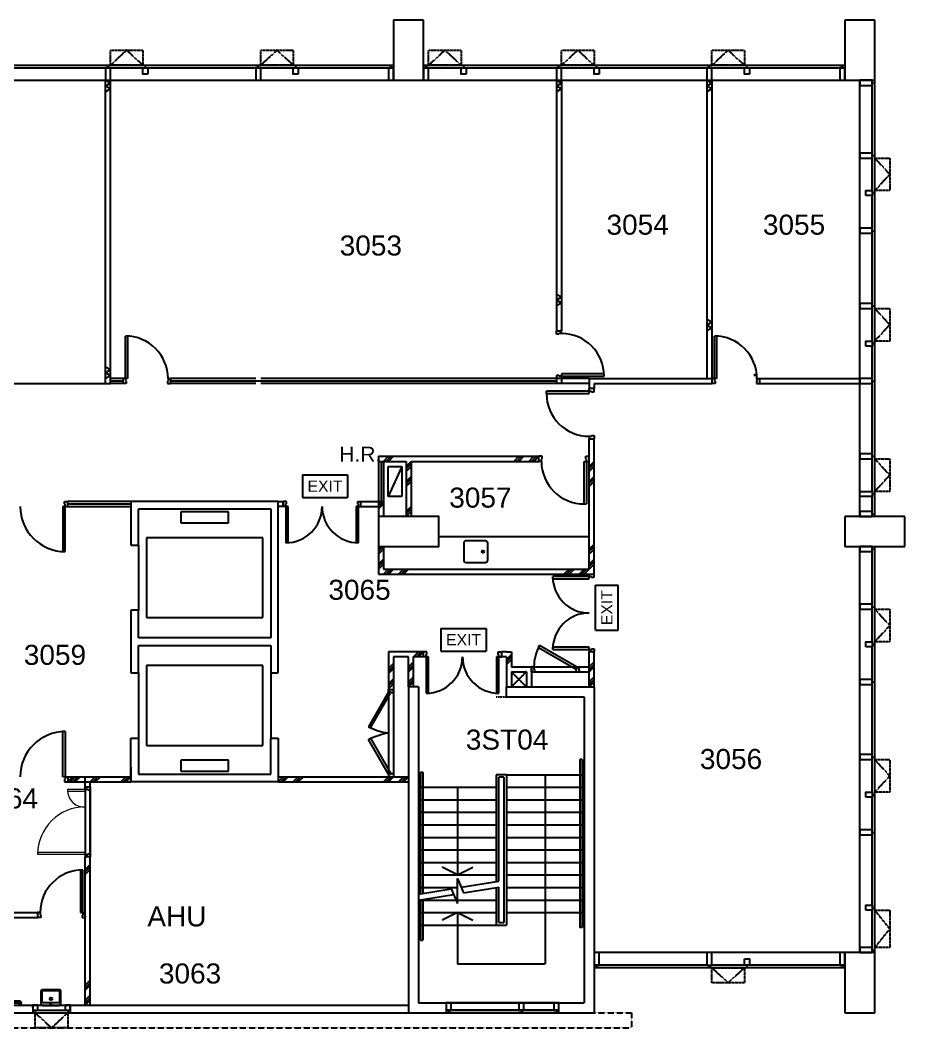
# Model space of a CAD drawing. Header units: millimetres. Extents: x 21381 to 114606, y 239 to 74283.
# Drawn here: x 96956 to 114606, y 10856 to 30956 of the extents above; entities that cross this region are included whole.
import ezdxf
from ezdxf.enums import TextEntityAlignment as Align

# ---------------------------------------------------------------- set-up
doc = ezdxf.new("R2010")
doc.units = ezdxf.units.MM
for name, pattern in [('CENTER', [50.8, 31.75, -6.35, 6.35, -6.35]), ('HIDDEN', [9.525, 6.35, -3.175]), ('HIDDEN2', [4.7625, 3.175, -1.5875]), ('HIDDENX2', [0.75, 0.5, -0.25])]:
    doc.linetypes.add(name, pattern=pattern)
doc.layers.get('Defpoints').update_dxf_attribs({"color": 8})
for name, color, linetype in [('DLN041_3', 8, 'Continuous'), ('DLN041__', 8, 'Continuous'), ('DLN061__', 8, 'Continuous'), ('DLN210__', 8, 'Continuous'), ('DLN220__', 8, 'Continuous'), ('DLN228__', 8, 'Continuous'), ('DLN240__', 8, 'Continuous'), ('DLN280__', 8, 'Continuous'), ('DLN314__', 8, 'Continuous'), ('DLN325__', 8, 'Continuous'), ('DLN580__', 8, 'Continuous'), ('DLN661__', 8, 'Continuous'), ('DLN740__', 8, 'Continuous'), ('FITDOOR', 8, 'Continuous')]:
    doc.layers.add(name, color=color, linetype=linetype)
doc.styles.add('ROMANS', font='swissl.ttf')
doc.styles.add('SWIS721LT750', font='swissl.ttf')

# ---------------------------------------------------------------- blocks, each defined once
blk = doc.blocks.new('SANSS-V01')
at = {"layer": 'DLN740__'}
blk.add_lwpolyline([(192, 482), (-192, 482, 0.414214), (-240, 434), (-240, 98, 0.414214), (-192, 50), (192, 50, 0.414214), (240, 98), (240, 434, 0.414214)], format="xyb", close=True, dxfattribs=at)
blk.add_circle((-144, 266), 24, dxfattribs=at)
blk = doc.blocks.new('A$C72770EC8')
at = {"layer": 'DLN314__'}
blk.add_line((0, 50), (0, 0), dxfattribs=at)
blk.add_lwpolyline([(-50, 200), (50, 200), (50, 50), (-50, 50)], close=True, dxfattribs=at)
blk = doc.blocks.new('DH')
at = {"layer": 'DLN314__'}
blk.add_line((53215, -43753), (53200, -43801), dxfattribs=at)
blk.add_lwpolyline([(53263, -43768), (53292, -43672), (53196, -43643), (53167, -43739)], close=True, dxfattribs=at)
blk = doc.blocks.new('WINDOW-OPEN')
at = {"layer": 'DLN314__', "linetype": 'HIDDEN2', "ltscale": 0.05}
blk.add_lwpolyline([(650, 0), (0, 0), (0, 300), (650, 300)], close=True, dxfattribs=at)
blk.add_lwpolyline([(650, 0), (325, 300), (0, 0)], dxfattribs=at)
blk = doc.blocks.new('TJTI')
at = {"layer": 'DLN740__'}
for p, q in [((-202095, 46258), (-202057, 46270)), ((-202083, 46220), (-202045, 46232)), ((-201851, 45768), (-201994, 46237)), ((-201889, 45757), (-202033, 46225)), ((-201934, 45732), (-201896, 45744)), ((-201922, 45694), (-201884, 45706))]:
    blk.add_line(p, q, dxfattribs=at)
for centre, radius, start, end in [((-202042, 46222), 50, 17, 107), ((-202042, 46222), 10, 17, 107), ((-201899, 45754), 10, 287, 17), ((-201899, 45754), 50, 287, 17)]:
    blk.add_arc(centre, radius, start, end, dxfattribs=at)
blk = doc.blocks.new('DR1CL2')
at = {"layer": 'FITDOOR'}
for p, q in [((50, 0), (0, 0)), ((0, 0), (0, -25)), ((50, 0), (50, -50)), ((12, -25), (0, -25)), ((0, -75), (0, -100)), ((12, -75), (0, -75)), ((62.5, -100), (0, -100)), ((62.5, -50), (50, -50)), ((62.5, -50), (62.5, -100))]:
    blk.add_line(p, q, dxfattribs=at)
blk = doc.blocks.new('DR1CR2')
at = {"layer": 'FITDOOR'}
for p, q in [((-50, 0), (-50, -50)), ((-50, 0), (0, 0)), ((0, 0), (0, -25)), ((-62.5, -50), (-50, -50)), ((-62.5, -50), (-62.5, -100)), ((-62.5, -100), (0, -100)), ((-12, -25), (0, -25)), ((-12, -75), (0, -75)), ((0, -75), (0, -100))]:
    blk.add_line(p, q, dxfattribs=at)
blk = doc.blocks.new('b')
at = {"layer": 'DLN061__'}
for p, q in [((0, 0), (100, 100)), ((50, 0), (150, 100)), ((100, 0), (200, 100)), ((300, 0), (400, 100)), ((350, 0), (450, 100)), ((400, 0), (500, 100))]:
    blk.add_line(p, q, dxfattribs=at)
blk = doc.blocks.new('DR1AD')
at = {"layer": 'FITDOOR'}
for p, q in [((-45, 1), (0, 1)), ((-45, 1), (-45, 0)), ((0, 0), (0, 1)), ((-45, 0), (0, 0))]:
    blk.add_line(p, q, dxfattribs=at)

msp = doc.modelspace()

# ---------------------------------------------------------------- linework, layer by layer
msp.add_line((98356, 14266), (98256, 14266))
at = {"layer": 'Defpoints'}
for p, q in [((107156, 17956), (107156, 18056)), ((108106, 17956), (108106, 18056))]:
    msp.add_line(p, q, dxfattribs=at)
at = {"layer": 'DLN061__'}
for p, q in [((98756, 29699), (98656, 29756)), ((107756, 29699), (107656, 29756)), ((110756, 29699), (110656, 29756)), ((98756, 29699), (98656, 29641)), ((98756, 29583), (98656, 29641)), ((98756, 29583), (98656, 29525)), ((107756, 29699), (107656, 29641)), ((107756, 29583), (107656, 29641)), ((107756, 29583), (107656, 29525)), ((110756, 29699), (110656, 29641)), ((110756, 29583), (110656, 29641)), ((110756, 29583), (110656, 29525)), ((107756, 25429), (107656, 25487)), ((107756, 25429), (107656, 25371)), ((107756, 25314), (107656, 25371)), ((107756, 25314), (107656, 25256)), ((110756, 24929), (110656, 24987)), ((110756, 24929), (110656, 24871)), ((110756, 24814), (110656, 24871)), ((110756, 24814), (110656, 24756)), ((98756, 23979), (98656, 24037)), ((98756, 23979), (98656, 23922)), ((98756, 23864), (98656, 23922)), ((98756, 23864), (98656, 23806)), ((104206, 22156), (104306, 22256)), ((104256, 22156), (104356, 22256)), ((104306, 22156), (104406, 22256)), ((104656, 22056), (104756, 22156)), ((106806, 22156), (106906, 22256)), ((106856, 22156), (106956, 22256)), ((106906, 22156), (107006, 22256)), ((107106, 22156), (107206, 22256)), ((107156, 22156), (107256, 22256)), ((107206, 22156), (107306, 22256)), ((108406, 22156), (108306, 22056)), ((104656, 22006), (104756, 22106)), ((104656, 21956), (104756, 22056)), ((108406, 22106), (108306, 22006)), ((108406, 22056), (108306, 21956)), ((104656, 21756), (104756, 21856)), ((104656, 21706), (104756, 21806)), ((104656, 21656), (104756, 21756)), ((108406, 21856), (108306, 21756)), ((108406, 21806), (108306, 21706)), ((108406, 21756), (108306, 21656)), ((104106, 21256), (104206, 21356)), ((104106, 21306), (104156, 21356)), ((104106, 21206), (104206, 21306)), ((104656, 21156), (104756, 21256)), ((104656, 21106), (104756, 21206)), ((104656, 21056), (104756, 21156)), ((108406, 20506), (108306, 20406)), ((104106, 20356), (104206, 20456)), ((104106, 20406), (104156, 20456)), ((104106, 20306), (104206, 20406)), ((108406, 20456), (108306, 20356)), ((108406, 20406), (108306, 20306)), ((104106, 20106), (104206, 20206)), ((104106, 20056), (104206, 20156)), ((104106, 20006), (104206, 20106)), ((108406, 20206), (108306, 20106)), ((108406, 20156), (108306, 20056)), ((108406, 20106), (108306, 20006)), ((104206, 19906), (104306, 20006)), ((104256, 19906), (104356, 20006)), ((104306, 19906), (104406, 20006)), ((104506, 19906), (104606, 20006)), ((104556, 19906), (104656, 20006)), ((104606, 19906), (104706, 20006)), ((107806, 19906), (107906, 20006)), ((107856, 19906), (107956, 20006)), ((107906, 19906), (108006, 20006)), ((108106, 19906), (108206, 20006)), ((108156, 19906), (108256, 20006)), ((108206, 19906), (108306, 20006)), ((104806, 18256), (104906, 18356)), ((104856, 18256), (104956, 18356)), ((104906, 18256), (105006, 18356)), ((106656, 18206), (106756, 18306)), ((104706, 18056), (104806, 18156)), ((104706, 18006), (104806, 18106)), ((106656, 18156), (106756, 18256)), ((106656, 18106), (106756, 18206)), ((108306, 18056), (108406, 18156)), ((108306, 18006), (108406, 18106)), ((104706, 17956), (104806, 18056)), ((108306, 17956), (108406, 18056)), ((104706, 17756), (104806, 17856)), ((104706, 17706), (104806, 17806)), ((104706, 17656), (104806, 17756)), ((108306, 17756), (108406, 17856)), ((108306, 17706), (108406, 17806)), ((108306, 17656), (108406, 17756)), ((97906, 15766), (98006, 15866)), ((97956, 15766), (98056, 15866)), ((98006, 15766), (98106, 15866)), ((98056, 15766), (98156, 15866)), ((98356, 15766), (98456, 15866)), ((98406, 15766), (98506, 15866)), ((98456, 15766), (98556, 15866)), ((98966, 15766), (99066, 15866)), ((99016, 15766), (99116, 15866)), ((99066, 15766), (99166, 15866)), ((102106, 15766), (102206, 15866)), ((102156, 15766), (102256, 15866)), ((102206, 15766), (102306, 15866)), ((102406, 15766), (102506, 15866)), ((102456, 15766), (102556, 15866)), ((102506, 15766), (102606, 15866)), ((104206, 15766), (104306, 15866)), ((104256, 15766), (104356, 15866)), ((104306, 15766), (104406, 15866)), ((104506, 15766), (104606, 15866)), ((104556, 15766), (104656, 15866)), ((104606, 15766), (104706, 15866)), ((98256, 14016), (98356, 14116)), ((98256, 13966), (98356, 14066)), ((98256, 13916), (98356, 14016)), ((98256, 11706), (98356, 11806)), ((98256, 11656), (98356, 11756)), ((98256, 11606), (98356, 11706)), ((98256, 11406), (98356, 11506)), ((98256, 11356), (98356, 11456)), ((98256, 11306), (98356, 11406))]:
    msp.add_line(p, q, dxfattribs=at)
at = {"layer": 'DLN210__'}
for p, q in [((96006, 30056), (104406, 30056)), ((96006, 30006), (104406, 30006)), ((101756, 30006), (102406, 30006)), ((105006, 30056), (113406, 30056)), ((105006, 30006), (113406, 30006)), ((96006, 29756), (104406, 29756)), ((105006, 29756), (113406, 29756)), ((113706, 21056), (113706, 29756)), ((113956, 28306), (113956, 29756)), ((114006, 21056), (114006, 29756)), ((113956, 27556), (113956, 28206)), ((113956, 26806), (113956, 27456)), ((113956, 25306), (113956, 26706)), ((113956, 24556), (113956, 25206)), ((113956, 23806), (113956, 24456)), ((113956, 22306), (113956, 23706)), ((113956, 21556), (113956, 22206)), ((113956, 21056), (113956, 21456)), ((113706, 12356), (113706, 20456)), ((113956, 19306), (113956, 20456)), ((114006, 12356), (114006, 20456)), ((113956, 18556), (113956, 19206)), ((113956, 17806), (113956, 18456)), ((104706, 18256), (104406, 18256)), ((113956, 16306), (113956, 17706)), ((113956, 15556), (113956, 16206)), ((113956, 14806), (113956, 15456)), ((113956, 13306), (113956, 14706)), ((113956, 12356), (113956, 13206)), ((113406, 12356), (108406, 12356)), ((110656, 12106), (108406, 12106)), ((113406, 12106), (110756, 12106)), ((113406, 12056), (108406, 12056)), ((97206, 11306), (97956, 11306)), ((107706, 11356), (105456, 11356)), ((97206, 11206), (97956, 11206)), ((97206, 11156), (97956, 11156)), ((97206, 11156), (97956, 11156)), ((107706, 11206), (105456, 11206)), ((107706, 11156), (105456, 11156))]:
    msp.add_line(p, q, dxfattribs=at)
at = {"layer": 'DLN210__', "linetype": 'HIDDEN', "ltscale": 0.05}
for p, q in [((108406, 11156), (109156, 11156)), ((109156, 11156), (109156, 10856)), ((91906, 10856), (109156, 10856))]:
    msp.add_line(p, q, dxfattribs=at)
at = {"layer": 'DLN220__'}
for p, q in [((98656, 23706), (98656, 29756)), ((98756, 23706), (98756, 29756)), ((107656, 29756), (107656, 24760)), ((107756, 29756), (107756, 24756)), ((110656, 29756), (110656, 23806)), ((110756, 29756), (110756, 23706)), ((107656, 24756), (107756, 24756)), ((99006, 23806), (98756, 23806)), ((99006, 23756), (98756, 23756)), ((99006, 23806), (99006, 23706)), ((99956, 23806), (99956, 23706)), ((101656, 23806), (99956, 23806)), ((101756, 23756), (99956, 23756)), ((103716, 23806), (101756, 23806)), ((103716, 23756), (101756, 23756)), ((107756, 23806), (103716, 23806)), ((107656, 23756), (103716, 23756)), ((107656, 23806), (107656, 23706)), ((108306, 23806), (107756, 23806)), ((107756, 23806), (107756, 23706)), ((108306, 23806), (110756, 23806)), ((108306, 23806), (108306, 23606)), ((110756, 23806), (110756, 23706)), ((111656, 23806), (113706, 23806)), ((111706, 23806), (111706, 23706)), ((92756, 23706), (98656, 23706)), ((98656, 23706), (98756, 23706)), ((99006, 23706), (98756, 23706)), ((101656, 23706), (99956, 23706)), ((103716, 23706), (101756, 23706)), ((107756, 23706), (103716, 23706)), ((108306, 23706), (107756, 23706)), ((108406, 23606), (108306, 23606)), ((108406, 23706), (110756, 23706)), ((108406, 23706), (108406, 23606)), ((111644, 23706), (113706, 23706)), ((108306, 20006), (108306, 22606)), ((108406, 19906), (108406, 22606)), ((104106, 22256), (107306, 22256)), ((104106, 22256), (104106, 22156)), ((104106, 22156), (104656, 22156)), ((104756, 22156), (107306, 22156)), ((99166, 21356), (97906, 21356)), ((97906, 21256), (97906, 21356)), ((97906, 21306), (99166, 21306)), ((102106, 21356), (99166, 21356)), ((99166, 21356), (99166, 20486)), ((102106, 17936), (102106, 21356)), ((102106, 21356), (102206, 21356)), ((102206, 21256), (102206, 21356)), ((102206, 21356), (102206, 21256)), ((103756, 21356), (104206, 21356)), ((103756, 21256), (103756, 21356)), ((104106, 21356), (104106, 21056)), ((104206, 21356), (104206, 21056)), ((97906, 21256), (99166, 21256)), ((99316, 20486), (99316, 21206)), ((99316, 21206), (101956, 21206)), ((101956, 21206), (101956, 18636)), ((102206, 21256), (102106, 21256)), ((103756, 21256), (104106, 21256)), ((105306, 20656), (108306, 20656)), ((99166, 20486), (99316, 20486)), ((99316, 20486), (99316, 19186)), ((104106, 20456), (104106, 19906)), ((104206, 20456), (104206, 20006)), ((104106, 19906), (108406, 19906)), ((104206, 20006), (108306, 20006)), ((99316, 19186), (99166, 19186)), ((99166, 19186), (99166, 17936)), ((99316, 18636), (99316, 19186)), ((101956, 18636), (99316, 18636)), ((99316, 17936), (99316, 18486)), ((99316, 18486), (101956, 18486)), ((101956, 18486), (101956, 17936)), ((105006, 18356), (104306, 18356)), ((104306, 18356), (104306, 17606)), ((104306, 18356), (104306, 17606)), ((105006, 18256), (105006, 18356)), ((106656, 18356), (106556, 18356)), ((106556, 18356), (106556, 18256)), ((106656, 18356), (106756, 18356)), ((106756, 18356), (106756, 18056)), ((108306, 17656), (108306, 18356)), ((108406, 18356), (108306, 18356)), ((108406, 17656), (108406, 18356)), ((104706, 18256), (104406, 18256)), ((104406, 18256), (104406, 17606)), ((104406, 18256), (104406, 17606)), ((104706, 17656), (104706, 18256)), ((105006, 18256), (104806, 18256)), ((104806, 17656), (104806, 18256)), ((106656, 18256), (106556, 18256)), ((106656, 18256), (106656, 18056)), ((99166, 17936), (99316, 17936)), ((99316, 17936), (99316, 16636)), ((101956, 17936), (101956, 16636)), ((101956, 17936), (102106, 17936)), ((106656, 18056), (106656, 17656)), ((106756, 18056), (107156, 18056)), ((106756, 17956), (107056, 17956)), ((106756, 17956), (106756, 17656)), ((107056, 17956), (107056, 17656)), ((107156, 18056), (107156, 17656)), ((107156, 18056), (108106, 18056)), ((107156, 17956), (108106, 17956)), ((108106, 18056), (108306, 18056)), ((108106, 17956), (108306, 17956)), ((108106, 17956), (108206, 17956)), ((104306, 17606), (104306, 15902)), ((104306, 17606), (104406, 17606)), ((104306, 17606), (104406, 17606)), ((104406, 17606), (104406, 15902)), ((99166, 16636), (99316, 16636)), ((99166, 15766), (99166, 16636)), ((99316, 16636), (99316, 15916)), ((101956, 15916), (101956, 16636)), ((101956, 16636), (102106, 16636)), ((102106, 16636), (102106, 15766)), ((99316, 15916), (101956, 15916)), ((97906, 15866), (99166, 15866)), ((97906, 15866), (97906, 15766)), ((97906, 15766), (99166, 15766)), ((97906, 15766), (98256, 15766)), ((98256, 15666), (98256, 15866)), ((98256, 15666), (98256, 15866)), ((98256, 15666), (98256, 15866)), ((98356, 15666), (98356, 15766)), ((98356, 15666), (98356, 15766)), ((102106, 15766), (99166, 15766)), ((102106, 15866), (104706, 15866)), ((102106, 15766), (104706, 15766)), ((104306, 15866), (104406, 15866)), ((104306, 15866), (104406, 15866)), ((98256, 15666), (98356, 15666)), ((98256, 15666), (98256, 14266)), ((98256, 15666), (98356, 15666)), ((98256, 15666), (98256, 14266)), ((98256, 15666), (98356, 15666)), ((98356, 14266), (98356, 15666)), ((98356, 15666), (98356, 14266)), ((98256, 11306), (98256, 14266)), ((98356, 11306), (98356, 14266)), ((96006, 13156), (97306, 13156)), ((97306, 13056), (97306, 13156)), ((96006, 13056), (97306, 13056)), ((96006, 11306), (104706, 11306)), ((97206, 11306), (97206, 11156)), ((97956, 11306), (97956, 11156)), ((96006, 11156), (104706, 11156))]:
    msp.add_line(p, q, dxfattribs=at)
at = {"layer": 'DLN220__', "linetype": 'ByBlock'}
for p, q in [((108306, 22606), (108406, 22606)), ((107306, 22156), (107306, 22256))]:
    msp.add_line(p, q, dxfattribs=at)
at = {"layer": 'DLN220__', "linetype": 'CENTER', "ltscale": 0.03}
for p, q in [((106756, 17956), (107056, 17656)), ((107056, 17956), (106756, 17656))]:
    msp.add_line(p, q, dxfattribs=at)
at = {"layer": 'DLN228__'}
for p, q in [((104106, 22156), (104106, 21356)), ((104156, 22156), (104156, 21356)), ((104206, 22156), (104206, 21356)), ((104656, 22156), (104656, 21056)), ((104756, 22156), (104756, 21056)), ((99166, 16056), (99166, 15766))]:
    msp.add_line(p, q, dxfattribs=at)
at = {"layer": 'DLN240__', "linetype": 'HIDDENX2'}
msp.add_line((106456, 17456), (106656, 17456), dxfattribs=at)
at = {"layer": 'DLN240__'}
for p, q in [((108121, 16206), (108121, 12856)), ((108171, 16206), (108121, 16206)), ((108171, 16206), (108171, 12856)), ((104941, 15956), (104941, 13528)), ((104941, 15956), (104991, 15956)), ((104991, 15956), (104991, 13536)), ((106456, 15906), (106456, 13772)), ((106656, 15906), (106456, 15906)), ((106656, 15906), (106656, 12906)), ((106656, 15906), (108206, 15906)), ((107431, 15906), (107431, 12131)), ((106606, 15856), (106506, 15856)), ((106506, 13780), (106506, 15856)), ((106606, 15856), (106606, 12956)), ((104906, 15656), (106456, 15656)), ((105681, 15656), (105681, 13906)), ((106656, 15656), (108206, 15656)), ((104906, 15406), (106456, 15406)), ((106656, 15406), (108206, 15406)), ((104906, 15156), (106456, 15156)), ((106656, 15156), (108206, 15156)), ((104906, 14906), (106456, 14906)), ((106656, 14906), (108206, 14906)), ((104906, 14656), (106456, 14656)), ((106656, 14656), (108206, 14656)), ((104906, 14406), (106456, 14406)), ((106656, 14406), (108206, 14406)), ((104906, 14156), (106456, 14156)), ((106656, 14156), (108206, 14156)), ((104906, 13906), (106456, 13906)), ((105681, 13906), (105376, 14059)), ((105681, 13906), (105986, 14059)), ((106656, 13906), (108206, 13906)), ((105681, 13337), (105681, 13834)), ((105681, 13834), (105798, 13550)), ((105753, 13659), (106506, 13780)), ((104906, 13656), (105681, 13656)), ((104906, 13522), (105554, 13627)), ((104906, 13406), (105602, 13518)), ((105554, 13627), (105681, 13337)), ((105798, 13550), (106506, 13664)), ((106456, 13656), (106456, 12906)), ((106506, 12956), (106506, 13664)), ((106656, 13656), (108206, 13656)), ((104906, 13406), (106456, 13406)), ((104941, 13412), (104941, 12606)), ((104991, 13420), (104991, 12606)), ((106656, 13406), (108206, 13406)), ((104906, 13156), (106456, 13156)), ((105681, 13156), (105376, 13004)), ((105681, 13156), (105681, 12131)), ((105681, 13156), (105986, 13004)), ((106656, 13156), (108206, 13156)), ((104906, 12906), (106456, 12906)), ((106456, 12906), (106656, 12906)), ((106506, 12956), (106606, 12956)), ((108171, 12856), (108121, 12856)), ((104941, 12606), (104991, 12606)), ((105681, 12131), (107431, 12131))]:
    msp.add_line(p, q, dxfattribs=at)
at = {"layer": 'DLN280__'}
for p, q in [((104406, 30956), (104406, 29756)), ((105006, 30956), (104406, 30956)), ((105006, 29756), (105006, 30956)), ((113406, 30956), (113406, 29756)), ((114006, 30956), (113406, 30956)), ((114006, 29756), (114006, 30956)), ((104406, 29756), (105006, 29756)), ((113406, 29756), (114006, 29756)), ((114606, 21056), (113406, 21056)), ((113406, 21056), (113406, 20456)), ((114606, 20456), (114606, 21056)), ((113406, 20456), (114606, 20456)), ((104706, 17656), (104706, 11156)), ((104906, 17656), (104706, 17656)), ((104906, 17656), (104906, 11356)), ((106656, 17456), (106656, 17656)), ((106656, 17656), (108406, 17656)), ((108406, 17656), (108406, 11156)), ((106656, 17456), (108206, 17456)), ((108206, 17456), (108206, 11356)), ((113406, 12356), (113406, 11156)), ((114006, 12356), (113406, 12356)), ((114006, 11156), (114006, 12356)), ((104906, 11356), (108206, 11356)), ((105456, 11356), (105456, 11156)), ((107706, 11156), (107706, 11356)), ((104706, 11156), (108406, 11156)), ((106656, 11156), (106456, 11156)), ((113406, 11156), (114006, 11156))]:
    msp.add_line(p, q, dxfattribs=at)
msp.add_lwpolyline([(104106, 20456), (105306, 20456), (105306, 21056), (104106, 21056)], close=True, dxfattribs=at)
at = {"layer": 'DLN314__'}
for p, q in [((98706, 30006), (98706, 30056)), ((99456, 30006), (99456, 30056)), ((101706, 30006), (101706, 30056)), ((102456, 30006), (102456, 30056)), ((104356, 30006), (104356, 30056)), ((105056, 30006), (105056, 30056)), ((105806, 30006), (105806, 30056)), ((107706, 30006), (107706, 30056)), ((108456, 30006), (108456, 30056)), ((110706, 30006), (110706, 30056)), ((111456, 30006), (111456, 30056)), ((113356, 30006), (113356, 30056)), ((113956, 29706), (114006, 29706)), ((113956, 28256), (114006, 28256)), ((113956, 27506), (114006, 27506)), ((113956, 26756), (114006, 26756)), ((113956, 25256), (114006, 25256)), ((113956, 24506), (114006, 24506)), ((113956, 23756), (114006, 23756)), ((113956, 22256), (114006, 22256)), ((113706, 21456), (113706, 21556)), ((113706, 21556), (113956, 21556)), ((113956, 21556), (113956, 21456)), ((113956, 21456), (113706, 21456)), ((113956, 21506), (114006, 21506)), ((113956, 21106), (114006, 21106)), ((113956, 20406), (114006, 20406)), ((113956, 19256), (114006, 19256)), ((113956, 18506), (114006, 18506)), ((113956, 17756), (114006, 17756)), ((113956, 16256), (114006, 16256)), ((113956, 15506), (114006, 15506)), ((113956, 14756), (114006, 14756)), ((113956, 13256), (114006, 13256)), ((113956, 12406), (114006, 12406)), ((108456, 12106), (108456, 12056)), ((110706, 12106), (110706, 12056)), ((111456, 12106), (111456, 12056)), ((113356, 12106), (113356, 12056))]:
    msp.add_line(p, q, dxfattribs=at)
at = {"layer": 'DLN314__', "linetype": 'HIDDEN2', "ltscale": 0.05}
for points in [[(99406, 30056), (98756, 30056), (98756, 30356), (99406, 30356)], [(102406, 30056), (101756, 30056), (101756, 30356), (102406, 30356)], [(105756, 30056), (105106, 30056), (105106, 30356), (105756, 30356)], [(108406, 30056), (107756, 30056), (107756, 30356), (108406, 30356)], [(111406, 30056), (110756, 30056), (110756, 30356), (111406, 30356)], [(114006, 27556), (114006, 28206), (114306, 28206), (114306, 27556)], [(114006, 24556), (114006, 25206), (114306, 25206), (114306, 24556)], [(114006, 21556), (114006, 22206), (114306, 22206), (114306, 21556)], [(114006, 18556), (114006, 19206), (114306, 19206), (114306, 18556)], [(114006, 15556), (114006, 16206), (114306, 16206), (114306, 15556)], [(114006, 12456), (114006, 13206), (114306, 13206), (114306, 12456)], [(110756, 12056), (111406, 12056), (111406, 11756), (110756, 11756)]]:
    msp.add_lwpolyline(points, close=True, dxfattribs=at)
for points in [[(99406, 30056), (99081, 30356), (98756, 30056)], [(102406, 30056), (102081, 30356), (101756, 30056)], [(105756, 30056), (105431, 30356), (105106, 30056)], [(108406, 30056), (108081, 30356), (107756, 30056)], [(111406, 30056), (111081, 30356), (110756, 30056)], [(114006, 27556), (114306, 27881), (114006, 28206)], [(114006, 24556), (114306, 24881), (114006, 25206)], [(114006, 21556), (114306, 21881), (114006, 22206)], [(114006, 18556), (114306, 18881), (114006, 19206)], [(114006, 15556), (114306, 15881), (114006, 16206)], [(114006, 12456), (114306, 12831), (114006, 13206)], [(110756, 12056), (111081, 11756), (111406, 12056)]]:
    msp.add_lwpolyline(points, dxfattribs=at)
at = {"layer": 'DLN314__'}
for points in [[(98656, 29756), (98756, 29756), (98756, 30006), (98656, 30006)], [(99506, 29881), (99406, 29881), (99406, 30006), (99506, 30006)], [(101656, 29756), (101756, 29756), (101756, 30006), (101656, 30006)], [(102506, 29881), (102406, 29881), (102406, 30006), (102506, 30006)], [(104306, 29756), (104406, 29756), (104406, 30006), (104306, 30006)], [(105006, 29756), (105106, 29756), (105106, 30006), (105006, 30006)], [(105856, 29881), (105756, 29881), (105756, 30006), (105856, 30006)], [(107656, 29756), (107756, 29756), (107756, 30006), (107656, 30006)], [(108506, 29881), (108406, 29881), (108406, 30006), (108506, 30006)], [(110656, 29756), (110756, 29756), (110756, 30006), (110656, 30006)], [(111506, 29881), (111406, 29881), (111406, 30006), (111506, 30006)], [(113306, 29756), (113406, 29756), (113406, 30006), (113306, 30006)], [(113706, 29756), (113706, 29656), (113956, 29656), (113956, 29756)], [(113706, 28306), (113706, 28206), (113956, 28206), (113956, 28306)], [(113831, 27456), (113831, 27556), (113956, 27556), (113956, 27456)], [(113706, 26806), (113706, 26706), (113956, 26706), (113956, 26806)], [(113706, 25306), (113706, 25206), (113956, 25206), (113956, 25306)], [(113831, 24456), (113831, 24556), (113956, 24556), (113956, 24456)], [(113706, 23806), (113706, 23706), (113956, 23706), (113956, 23806)], [(113706, 22306), (113706, 22206), (113956, 22206), (113956, 22306)], [(113706, 21156), (113706, 21056), (113956, 21056), (113956, 21156)], [(113706, 20456), (113706, 20356), (113956, 20356), (113956, 20456)], [(113706, 19306), (113706, 19206), (113956, 19206), (113956, 19306)], [(113831, 18456), (113831, 18556), (113956, 18556), (113956, 18456)], [(113706, 17806), (113706, 17706), (113956, 17706), (113956, 17806)], [(113706, 16306), (113706, 16206), (113956, 16206), (113956, 16306)], [(113831, 15456), (113831, 15556), (113956, 15556), (113956, 15456)], [(113706, 14806), (113706, 14706), (113956, 14706), (113956, 14806)], [(113831, 13206), (113831, 13306), (113956, 13306), (113956, 13206)], [(108506, 12356), (108406, 12356), (108406, 12106), (108506, 12106)], [(110756, 12356), (110656, 12356), (110656, 12106), (110756, 12106)], [(113406, 12356), (113306, 12356), (113306, 12106), (113406, 12106)], [(113706, 12456), (113706, 12356), (113956, 12356), (113956, 12456)], [(111406, 12231), (111506, 12231), (111506, 12106), (111406, 12106)]]:
    msp.add_lwpolyline(points, close=True, dxfattribs=at)
at = {"layer": 'DLN325__', "lineweight": 9}
for points in [[(98256, 15616), (98256, 15571), (97906, 15571), (97906, 15616), (98256, 15616)], [(98256, 14316), (97306, 14316), (97306, 14361), (98256, 14361), (98256, 14316)]]:
    msp.add_lwpolyline(points, dxfattribs=at)
at = {"layer": 'DLN325__'}
for centre, radius, start, end in [((97856, 21256), 900, 180, 270), ((108056, 18056), 850, 150, 180), ((97856, 15866), 900, 90, 180)]:
    msp.add_arc(centre, radius, start, end, dxfattribs=at)
at = {"layer": 'DLN325__', "lineweight": 9}
for centre, radius, start, end in [((98227, 15587), 322, 182.7432, 275.1172), ((98256, 14316), 950, 90, 180)]:
    msp.add_arc(centre, radius, start, end, dxfattribs=at)
at = {"layer": 'DLN325__'}
msp.add_ellipse((104406, 17549), major_axis=(935, -7), ratio=0.868633, start_param=4.154982, end_param=4.611884, dxfattribs=at)
at = {"layer": 'DLN325__', "extrusion": (0, 0, -1)}
msp.add_ellipse((104406, 15923), major_axis=(1030, 236), ratio=0.778095, start_param=4.390204, end_param=4.792747, dxfattribs=at)
at = {"layer": 'DLN580__'}
for p, q in [((104574, 22056), (104301, 21456)), ((104301, 21456), (104301, 22056)), ((104301, 22056), (104574, 22056)), ((104574, 22056), (104574, 21456)), ((102588, 21886), (102588, 21436)), ((102588, 21886), (103488, 21886)), ((103488, 21886), (103488, 21436)), ((102588, 21436), (103488, 21436)), ((104574, 21456), (104301, 21456)), ((108436, 19688), (108886, 19688)), ((108436, 18788), (108436, 19688)), ((108886, 18788), (108886, 19688)), ((105352, 18822), (105352, 18372)), ((105352, 18822), (106252, 18822)), ((106252, 18822), (106252, 18372)), ((108436, 18788), (108886, 18788)), ((105352, 18372), (106252, 18372))]:
    msp.add_line(p, q, dxfattribs=at)
at = {"layer": 'DLN661__'}
for p, q in [((101111, 21147), (100161, 21147)), ((100161, 21147), (100161, 20927)), ((101111, 20927), (101111, 21147)), ((100161, 20927), (101111, 20927)), ((101795, 20633), (99477, 20633)), ((99477, 20633), (99477, 19039)), ((101795, 19039), (101795, 20633)), ((99477, 19039), (101795, 19039)), ((101795, 18083), (99477, 18083)), ((99477, 18083), (99477, 16489)), ((101795, 16489), (101795, 18083)), ((99477, 16489), (101795, 16489)), ((101111, 16195), (100161, 16195)), ((100161, 16195), (100161, 15975)), ((101111, 15975), (101111, 16195)), ((100161, 15975), (101111, 15975))]:
    msp.add_line(p, q, dxfattribs=at)
at = {"layer": 'DLN740__', "linetype": 'ByBlock'}
for p, q in [((97371, 11585), (97371, 11335)), ((97391, 11585), (97391, 11375)), ((97741, 11615), (97401, 11615)), ((97741, 11595), (97401, 11595)), ((97751, 11375), (97751, 11585)), ((97771, 11335), (97771, 11585)), ((97401, 11365), (97741, 11365)), ((97401, 11305), (97741, 11305))]:
    msp.add_line(p, q, dxfattribs=at)
for centre, radius in [((97571, 11435), 25.2), ((97571, 11335), 18.8)]:
    msp.add_circle(centre, radius, dxfattribs=at)
for centre, radius, start, end in [((97401, 11585), 30, 90, 180), ((97401, 11585), 10, 90, 180), ((97741, 11585), 30, 360, 90), ((97741, 11585), 10, 360, 90), ((97401, 11335), 30, 180, 270), ((97401, 11375), 10, 180, 270), ((97741, 11375), 10, 270, 360), ((97741, 11335), 30, 270, 360)]:
    msp.add_arc(centre, radius, start, end, dxfattribs=at)
at = {"layer": 'FITDOOR'}
for p, q in [((107681, 24756), (107656, 24756)), ((107656, 24694), (107656, 24756)), ((107681, 24744), (107681, 24756)), ((107731, 24744), (107731, 24756)), ((107756, 24756), (107731, 24756)), ((107756, 24706), (107756, 24756)), ((99101, 24656), (99056, 24656)), ((99056, 23806), (99056, 24656)), ((99101, 24656), (99101, 23806)), ((107706, 24694), (107656, 24694)), ((107706, 24694), (107706, 24706)), ((107756, 24706), (107706, 24706)), ((110851, 24656), (110806, 24656)), ((110806, 23806), (110806, 24656)), ((110851, 24656), (110851, 23806)), ((99006, 23806), (99006, 23781)), ((99056, 23806), (99006, 23806)), ((99018, 23781), (99006, 23781)), ((99018, 23731), (99006, 23731)), ((99006, 23731), (99006, 23706)), ((99101, 23806), (99056, 23806)), ((99056, 23806), (99056, 23756)), ((99069, 23756), (99056, 23756)), ((99069, 23756), (99069, 23706)), ((99894, 23756), (99906, 23756)), ((99894, 23756), (99894, 23706)), ((99906, 23806), (99956, 23806)), ((99906, 23806), (99906, 23756)), ((99944, 23781), (99956, 23781)), ((99944, 23731), (99956, 23731)), ((99956, 23806), (99956, 23781)), ((99956, 23731), (99956, 23706)), ((107706, 23869), (107656, 23869)), ((107656, 23869), (107656, 23806)), ((107681, 23806), (107656, 23806)), ((107681, 23818), (107681, 23806)), ((107706, 23869), (107706, 23856)), ((107756, 23856), (107706, 23856)), ((107731, 23818), (107731, 23806)), ((107756, 23806), (107731, 23806)), ((107756, 23901), (107756, 23856)), ((108606, 23901), (107756, 23901)), ((107756, 23856), (108606, 23856)), ((107756, 23856), (107756, 23806)), ((110756, 23806), (110756, 23781)), ((110806, 23806), (110756, 23806)), ((110768, 23781), (110756, 23781)), ((110768, 23731), (110756, 23731)), ((110756, 23731), (110756, 23706)), ((110851, 23806), (110806, 23806)), ((110806, 23806), (110806, 23756)), ((110819, 23756), (110806, 23756)), ((110819, 23756), (110819, 23706)), ((111606, 23901), (111606, 23856)), ((111644, 23756), (111656, 23756)), ((111644, 23756), (111644, 23706)), ((111656, 23806), (111706, 23806)), ((111656, 23806), (111656, 23756)), ((111694, 23781), (111706, 23781)), ((111694, 23731), (111706, 23731)), ((111706, 23806), (111706, 23781)), ((111706, 23731), (111706, 23706)), ((99069, 23706), (99006, 23706)), ((99894, 23706), (99956, 23706)), ((107456, 23511), (107456, 23556)), ((108306, 23556), (107456, 23556)), ((108306, 23606), (108331, 23606)), ((108306, 23556), (108306, 23606)), ((108306, 23511), (108306, 23556)), ((108306, 23556), (108356, 23556)), ((108331, 23594), (108331, 23606)), ((108356, 23544), (108356, 23556)), ((108356, 23544), (108406, 23544)), ((108381, 23594), (108381, 23606)), ((108406, 23544), (108406, 23606)), ((110819, 23706), (110756, 23706)), ((111644, 23706), (111706, 23706)), ((107456, 23511), (108306, 23511)), ((108306, 22656), (108306, 22606)), ((108306, 22656), (108356, 22656)), ((108306, 22606), (108331, 22606)), ((108331, 22618), (108331, 22606)), ((108356, 22669), (108356, 22656)), ((108356, 22669), (108406, 22669)), ((108381, 22618), (108381, 22606)), ((108381, 22606), (108406, 22606)), ((108406, 22669), (108406, 22606)), ((107306, 22231), (107306, 22256)), ((107369, 22256), (107306, 22256)), ((107318, 22231), (107306, 22231)), ((107318, 22181), (107306, 22181)), ((107306, 22156), (107306, 22181)), ((107356, 22156), (107306, 22156)), ((107369, 22206), (107356, 22206)), ((107356, 22156), (107356, 22206)), ((107369, 22206), (107369, 22256)), ((108211, 22156), (108256, 22156)), ((108211, 21306), (108211, 22156)), ((108244, 22206), (108244, 22256)), ((108244, 22256), (108306, 22256)), ((108244, 22206), (108256, 22206)), ((108256, 22156), (108256, 22206)), ((108256, 22156), (108256, 21306)), ((108256, 22156), (108306, 22156)), ((108294, 22231), (108306, 22231)), ((108294, 22181), (108306, 22181)), ((108306, 22231), (108306, 22256)), ((108306, 22156), (108306, 22181)), ((97844, 21306), (97844, 21356)), ((97844, 21356), (97906, 21356)), ((97844, 21306), (97856, 21306)), ((97856, 21256), (97856, 21306)), ((97894, 21331), (97906, 21331)), ((97906, 21331), (97906, 21356)), ((102206, 21331), (102206, 21356)), ((102269, 21356), (102206, 21356)), ((102218, 21331), (102206, 21331)), ((102269, 21306), (102256, 21306)), ((102256, 21256), (102256, 21306)), ((102269, 21306), (102269, 21356)), ((103694, 21306), (103694, 21356)), ((103694, 21356), (103756, 21356)), ((103694, 21306), (103706, 21306)), ((103706, 21256), (103706, 21306)), ((103744, 21331), (103756, 21331)), ((103756, 21331), (103756, 21356)), ((108211, 21306), (108256, 21306)), ((97811, 21256), (97811, 20356)), ((97856, 21256), (97811, 21256)), ((97856, 21256), (97906, 21256)), ((97856, 20356), (97856, 21256)), ((97894, 21281), (97906, 21281)), ((97906, 21256), (97906, 21281)), ((102218, 21281), (102206, 21281)), ((102206, 21256), (102206, 21281)), ((102256, 21256), (102206, 21256)), ((102256, 21256), (102256, 20531)), ((102301, 21256), (102256, 21256)), ((102301, 20531), (102301, 21256)), ((103661, 21256), (103661, 20531)), ((103706, 21256), (103661, 21256)), ((103706, 21256), (103756, 21256)), ((103706, 20531), (103706, 21256)), ((103744, 21281), (103756, 21281)), ((103756, 21256), (103756, 21281)), ((102301, 20531), (102256, 20531)), ((103706, 20531), (103661, 20531)), ((97856, 20356), (97811, 20356)), ((108306, 19856), (108306, 19906)), ((108306, 19906), (108331, 19906)), ((108331, 19894), (108331, 19906)), ((108381, 19906), (108406, 19906)), ((108381, 19894), (108381, 19906)), ((108406, 19844), (108406, 19906)), ((107581, 19811), (107581, 19856)), ((108306, 19856), (107581, 19856)), ((107581, 19811), (108306, 19811)), ((108306, 19856), (108356, 19856)), ((108306, 19811), (108306, 19856)), ((108356, 19844), (108356, 19856)), ((108356, 19844), (108406, 19844)), ((105006, 18331), (105006, 18356)), ((105069, 18356), (105006, 18356)), ((105018, 18331), (105006, 18331)), ((105069, 18306), (105056, 18306)), ((105056, 18256), (105056, 18306)), ((105069, 18306), (105069, 18356)), ((106494, 18306), (106494, 18356)), ((106494, 18356), (106556, 18356)), ((106494, 18306), (106506, 18306)), ((106506, 18256), (106506, 18306)), ((106544, 18331), (106556, 18331)), ((106556, 18331), (106556, 18356)), ((107581, 18406), (107581, 18451)), ((108306, 18451), (107581, 18451)), ((107581, 18406), (108306, 18406)), ((108306, 18406), (108306, 18451)), ((108306, 18406), (108356, 18406)), ((108306, 18406), (108306, 18356)), ((108306, 18356), (108331, 18356)), ((108331, 18368), (108331, 18356)), ((108356, 18419), (108356, 18406)), ((108356, 18419), (108406, 18419)), ((108381, 18368), (108381, 18356)), ((108381, 18356), (108406, 18356)), ((108406, 18419), (108406, 18356)), ((105018, 18281), (105006, 18281)), ((105006, 18256), (105006, 18281)), ((105056, 18256), (105006, 18256)), ((105056, 18256), (105056, 17531)), ((105101, 18256), (105056, 18256)), ((105101, 17531), (105101, 18256)), ((106461, 18256), (106461, 17531)), ((106506, 18256), (106461, 18256)), ((106506, 18256), (106556, 18256)), ((106506, 17531), (106506, 18256)), ((106544, 18281), (106556, 18281)), ((106556, 18256), (106556, 18281)), ((104306, 17556), (103906, 16863)), ((103945, 16841), (104345, 17534)), ((104345, 17534), (104306, 17556)), ((105101, 17531), (105056, 17531)), ((106506, 17531), (106461, 17531)), ((97856, 16766), (97811, 16766)), ((97811, 15866), (97811, 16766)), ((97856, 16766), (97856, 15866)), ((103945, 16841), (103906, 16863)), ((103945, 16632), (103906, 16609)), ((104306, 15916), (103906, 16609)), ((103945, 16632), (104345, 15939)), ((104345, 15939), (104306, 15916)), ((97856, 15866), (97811, 15866)), ((97844, 15816), (97856, 15816)), ((97844, 15816), (97844, 15766)), ((97844, 15766), (97906, 15766)), ((97856, 15866), (97856, 15816)), ((97856, 15866), (97906, 15866)), ((97894, 15841), (97906, 15841)), ((97894, 15791), (97906, 15791)), ((97906, 15866), (97906, 15841)), ((97906, 15791), (97906, 15766)), ((98256, 15666), (98281, 15666)), ((98256, 15616), (98256, 15666)), ((98256, 15666), (98281, 15666)), ((98256, 15616), (98256, 15666)), ((98256, 15616), (98306, 15616)), ((98256, 15616), (98256, 15571)), ((98281, 15654), (98281, 15666)), ((98306, 15604), (98306, 15616)), ((98306, 15604), (98356, 15604)), ((98331, 15666), (98356, 15666)), ((98331, 15654), (98331, 15666)), ((98331, 15666), (98356, 15666)), ((98356, 15604), (98356, 15666)), ((98356, 15604), (98356, 15666)), ((98161, 14006), (98161, 13156)), ((98206, 13156), (98206, 14006)), ((97356, 13156), (97306, 13156)), ((97306, 13156), (97306, 13131)), ((97318, 13131), (97306, 13131)), ((97306, 13081), (97306, 13056)), ((97318, 13081), (97306, 13081)), ((97356, 13156), (97356, 13106)), ((97369, 13106), (97356, 13106)), ((97369, 13106), (97369, 13056)), ((98161, 13156), (98206, 13156)), ((98194, 13106), (98206, 13106)), ((98194, 13106), (98194, 13056)), ((98206, 13156), (98206, 13106)), ((98206, 13156), (98256, 13156)), ((98244, 13081), (98256, 13081)), ((98256, 13081), (98256, 13056)), ((97369, 13056), (97306, 13056)), ((98194, 13056), (98256, 13056))]:
    msp.add_line(p, q, dxfattribs=at)
for centre, radius, start, end in [((99056, 23806), 850, 0, 90), ((107756, 23856), 850, 0, 90), ((110806, 23806), 850, 0, 90), ((108306, 23506), 850, 180, 270), ((108206, 22156), 850, 180, 270), ((102256, 21256), 725, 270, 0), ((103706, 21256), 725, 180, 270), ((108306, 19856), 725, 180, 270), ((108306, 18406), 725, 90, 180), ((105056, 18256), 725, 270, 0), ((106506, 18256), 725, 180, 270), ((98206, 13156), 850, 90, 180)]:
    msp.add_arc(centre, radius, start, end, dxfattribs=at)

# ---------------------------------------------------------------- block references
at = {"layer": 'DLN061__', "xscale": -1, "rotation": 89.99999999999528}
msp.add_blockref('b', (104406, 18121), dxfattribs=at)
at = {"layer": 'DLN314__'}
for name, p, rotation in [('DH', (33574, 37489), 17.00000000001532), ('DH', (34224, 37489), 17.00000000001532), ('WINDOW-OPEN', (97906, 11156), 180)]:
    msp.add_blockref(name, p, dxfattribs=dict(at, rotation=rotation))
at = {"layer": 'DLN314__', "xscale": -1, "rotation": 359.9999999999913}
for p in [(105506, 11156), (106956, 11156), (107656, 11156)]:
    msp.add_blockref('A$C72770EC8', p, dxfattribs=at)
at = {"layer": 'DLN325__', "yscale": 850, "rotation": 59.99999999998966}
msp.add_blockref('DR1AD', (108056, 18056), dxfattribs=at)
at = {"layer": 'DLN325__', "xscale": -1}
for name, p in [('DR1CR2', (107156, 18056)), ('DR1CL2', (108106, 18056))]:
    msp.add_blockref(name, p, dxfattribs=at)
at = {"layer": 'DLN325__', "rotation": 89.99999998684679}
msp.add_blockref('DR1CR2', (104306, 17606), dxfattribs=at)
at = {"layer": 'DLN325__', "xscale": -1, "rotation": 89.99999998684677}
msp.add_blockref('DR1CR2', (104306, 15866), dxfattribs=at)
at = {"layer": 'DLN325__', "lineweight": 9, "extrusion": (9.74723e-55, -6.52202e-54, -1), "xscale": -1, "zscale": -1, "rotation": 270.0000000250129}
for name, p in [('DR1CR2', (-98256, 15666)), ('DR1CL2', (-98256, 14266))]:
    msp.add_blockref(name, p, dxfattribs=at)
at = {"layer": 'DLN740__', "rotation": 180}
msp.add_blockref('SANSS-V01', (106046, 20622), dxfattribs=at)
at = {"layer": 'DLN740__', "xscale": -1, "rotation": 286.9999999991571}
msp.add_blockref('TJTI', (-6347, 191046), dxfattribs=at)

# ---------------------------------------------------------------- texts
at = {"layer": 'DLN041_3', "style": 'SWIS721LT750'}
for s, p in [('3054', (108654, 26676)), ('3055', (111774, 26676)), ('3053', (103331, 26261)), ('3057', (105517, 21232)), ('3065', (103106, 19394)), ('3059', (97029, 18096)), ('3ST04', (105848, 16405)), ('3056', (110517, 16018)), ('3064', (96070, 15232)), ('3063', (99724, 11740))]:
    msp.add_text(s, height=400, rotation=0.0512, dxfattribs=at).set_placement(p)
at = {"layer": 'DLN041__', "style": 'SWIS721LT750'}
msp.add_text('AHU ', height=400, dxfattribs=at).set_placement((99494, 12880))
at = {"layer": 'DLN580__', "style": 'SWIS721LT750'}
msp.add_text('H.R.', height=300, dxfattribs=at).set_placement((103323, 22149))
at = {"layer": 'DLN580__', "style": 'ROMANS'}
msp.add_text('EXIT', height=225, dxfattribs=at).set_placement((103038, 21661), align=Align.MIDDLE)
for rotation, p in [(90, (108661, 19238)), (360, (105802, 18597))]:
    msp.add_text('EXIT', height=225, rotation=rotation, dxfattribs=at).set_placement(p, align=Align.MIDDLE)

doc.saveas('drawing.dxf')
